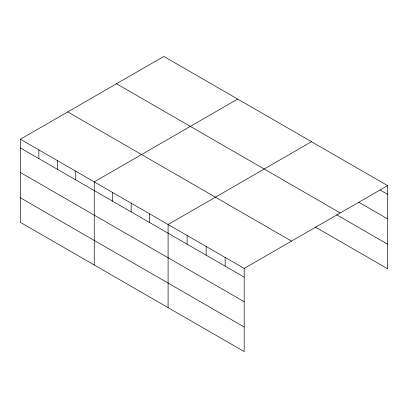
<?xml version="1.0" encoding="UTF-8"?>
<svg xmlns="http://www.w3.org/2000/svg" width="408" height="408" viewBox="0 0 408 408"><rect width="100%" height="100%" fill="white"/><g stroke="black" fill="none" stroke-linecap="round" stroke-linejoin="round"><path stroke-width="0.61" d="M20.4 139.245L244.173 268.439L244.173 351.563L20.4 222.37L20.4 139.245L163.827 56.437L387.6 185.63L387.6 268.755L315.323 227.026M237.675 99.067L94.243 181.876L94.243 265.006M311.518 141.704L168.091 224.512L168.091 307.637M244.173 268.439L387.6 185.63M379.991 189.939L387.6 194.33M358.795 202.261L387.6 218.892M116.499 83.762L340.267 212.956M336.518 214.705L387.6 244.198M67.733 111.919L291.501 241.113M20.4 147.946L244.173 277.139M20.4 172.507L244.173 301.701M20.4 197.809L244.173 327.002M225.15 257.458L225.15 266.159M206.132 246.473L206.132 255.179M187.109 235.493L187.109 244.193M149.629 213.853L149.629 222.554M131.167 203.194L131.167 211.895M112.705 192.535L112.705 201.241M75.781 171.217L75.781 179.923M57.324 160.563L57.324 169.264M38.862 149.904L38.862 158.605"/></g></svg>
